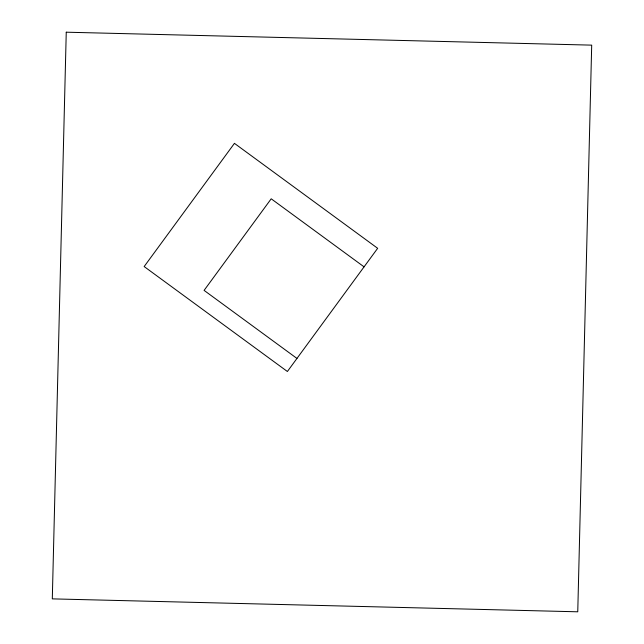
<?xml version="1.0" encoding="UTF-8"?>
<svg xmlns="http://www.w3.org/2000/svg" width="644" height="644" viewBox="0 0 644 644"><rect width="100%" height="100%" fill="white"/><g stroke="black" fill="none" stroke-linecap="round" stroke-linejoin="round"><path stroke-width="0.97" d="M364.061 266.849L271.204 198.803L204.092 290.388L296.956 358.434M66.252 32.2L52.301 598.872L577.757 611.8L591.699 45.136L66.252 32.2M234.44 143.354L144.159 266.552L287.385 371.499L377.658 248.302L234.44 143.354"/></g></svg>
